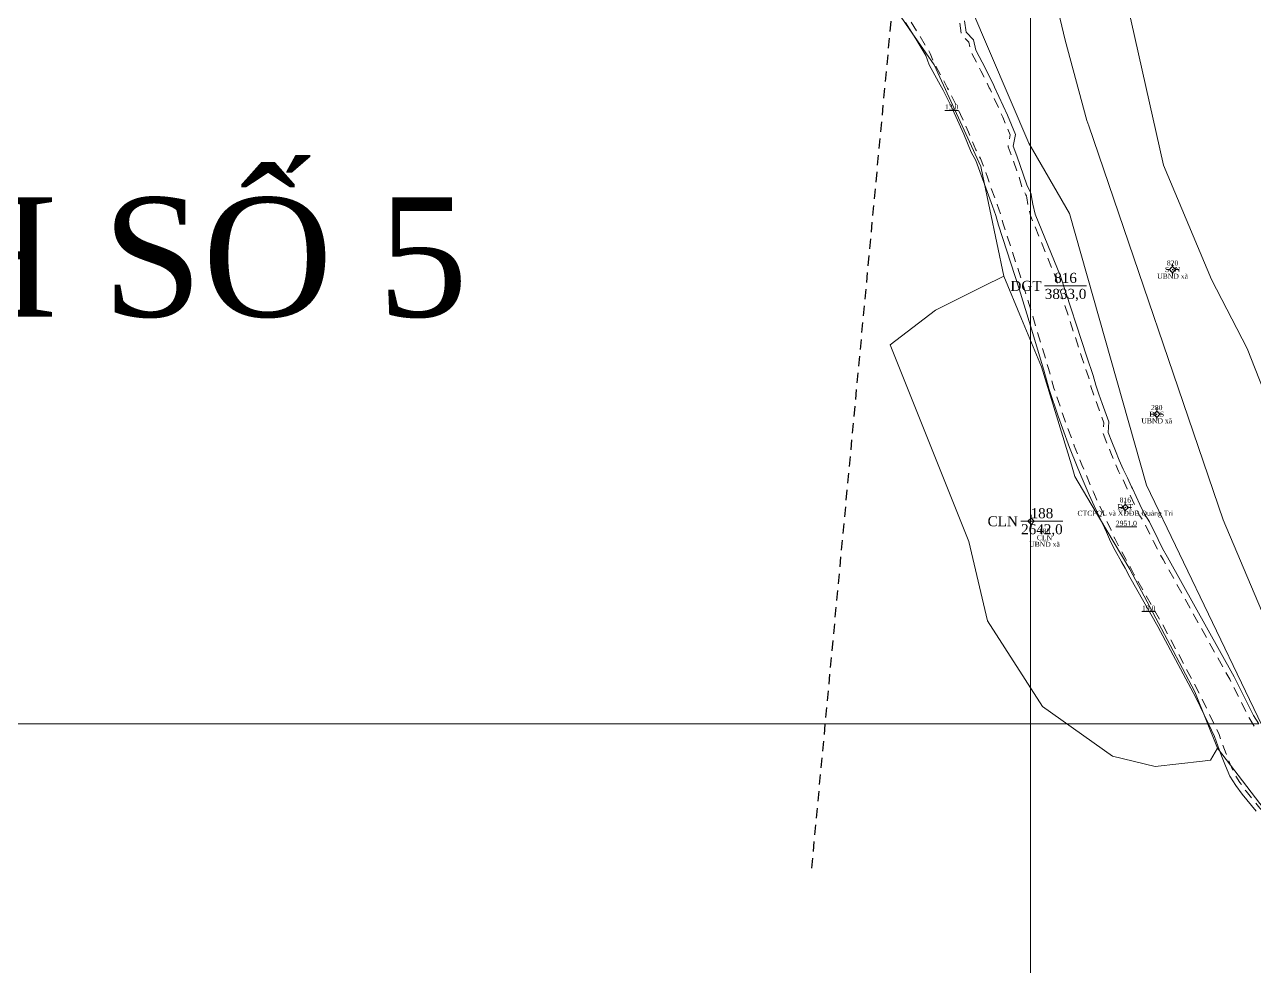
# Model space of a CAD drawing. Header units: metres. Extents: x 542180 to 550635, y 1840441 to 1846931.
# Drawn here: x 546826.8 to 547072.3, y 1842031.3 to 1842219.3 of the extents above; entities that cross this region are included whole.
import ezdxf
from ezdxf.enums import TextEntityAlignment as Align

# ---------------------------------------------------------------- set-up
doc = ezdxf.new("R2010")
doc.units = ezdxf.units.M
doc.header["$MEASUREMENT"] = 0
doc.linetypes.add('DGN Style 2', pattern=[3.355162, 2.013097, -1.342065])
for name, color, linetype, lineweight in [('Level 10', 7, 'Continuous', 0), ('Level 11', 7, 'Continuous', 0), ('Level 13', 7, 'Continuous', 0), ('Level 15', 7, 'Continuous', 0), ('Level 19', 7, 'Continuous', 0), ('Level 2', 7, 'Continuous', 0), ('Level 30', 7, 'Continuous', 0), ('Level 34', 7, 'Continuous', 0), ('Level 4', 7, 'Continuous', 0), ('Level 5', 7, 'Continuous', 0), ('Level 6', 7, 'Continuous', 0), ('Level 62', 7, 'Continuous', 0)]:
    doc.layers.add(name, color=color, linetype=linetype, lineweight=lineweight)
doc.styles.add('Style-Times New Roman', font='times.ttf')

# ---------------------------------------------------------------- blocks, each defined once
blk = doc.blocks.new('CENTRD')
at = {"layer": 'Level 11', "linetype": 'Continuous', "lineweight": 0}
h = blk.add_hatch(color=1, dxfattribs=at)
edge = h.paths.add_edge_path()
edge.add_arc((0, 0), 1.5, 0, 360)
at = {"layer": 'Level 11', "color": 1, "linetype": 'Continuous', "lineweight": 0}
for p, q in [((-6.25, 0), (-12.5, 0)), ((0, 6.25), (-6.25, 0)), ((-6.25, 0), (0, -6.25)), ((0, 12.5), (0, 6.25)), ((6.25, 0), (0, 6.25)), ((0, -6.25), (6.25, 0)), ((12.5, 0), (6.25, 0)), ((0, -6.25), (0, -12.5))]:
    blk.add_line(p, q, dxfattribs=at)
blk = doc.blocks.new('N_THUA_119')
at = {"layer": 'Level 13', "color": 1, "linetype": 'Continuous', "lineweight": 0}
blk.add_line((-2.041552, 0), (6.368448, 0), dxfattribs=at)
at = {"layer": 'Level 13', "color": 5, "linetype": 'Continuous', "lineweight": 0, "style": 'Style-Times New Roman'}
blk.add_text('188', height=2, dxfattribs=at).set_placement((2.163448, 1.6), align=Align.MIDDLE_CENTER)
at = {"layer": 'Level 2', "color": 3, "linetype": 'Continuous', "lineweight": 0, "style": 'Style-Times New Roman'}
blk.add_text('CLN', height=2, dxfattribs=at).set_placement((-2.641552, 0), align=Align.MIDDLE_RIGHT)
at = {"layer": 'Level 4', "color": 1, "linetype": 'Continuous', "lineweight": 0, "style": 'Style-Times New Roman'}
blk.add_text('2642,0', height=2, dxfattribs=at).set_placement((2.163448, -1.6), align=Align.MIDDLE_CENTER)
blk = doc.blocks.new('N_THUA_164')
at = {"layer": 'Level 13', "color": 1, "linetype": 'Continuous', "lineweight": 0}
blk.add_line((-1.803881, 0), (6.606119, 0), dxfattribs=at)
at = {"layer": 'Level 13', "color": 5, "linetype": 'Continuous', "lineweight": 0, "style": 'Style-Times New Roman'}
blk.add_text('816', height=2, dxfattribs=at).set_placement((2.401119, 1.6), align=Align.MIDDLE_CENTER)
at = {"layer": 'Level 2', "color": 3, "linetype": 'Continuous', "lineweight": 0, "style": 'Style-Times New Roman'}
blk.add_text('DGT', height=2, dxfattribs=at).set_placement((-2.403881, 0), align=Align.MIDDLE_RIGHT)
at = {"layer": 'Level 4', "color": 1, "linetype": 'Continuous', "lineweight": 0, "style": 'Style-Times New Roman'}
blk.add_text('3833,0', height=2, dxfattribs=at).set_placement((2.401119, -1.6), align=Align.MIDDLE_CENTER)

msp = doc.modelspace()

# ---------------------------------------------------------------- linework, layer by layer
at = {"layer": 'Level 10', "color": 7, "lineweight": 0, "flags": 128}
for points in [[(547023.89, 1842314.59), (547031.49, 1842293.38), (547039.89, 1842272.03), (547038.83, 1842259.42), (547043.3, 1842239.49), (547045.6, 1842229.22), (547054.12, 1842191.26), (547063.73, 1842168.42), (547070.81, 1842154.68), (547082.27, 1842125.56)], [(547018.59, 1842283.06), (547025.17, 1842255.42), (547027.66, 1842245), (547034.51, 1842216.22), (547038.83, 1842200.15), (547039.1981, 1842199.0704), (547066.01, 1842120.44), (547077.14, 1842094.18), (547088.78, 1842074.36), (547089.6721, 1842072.7246), (547095.49, 1842062.06), (547098.21, 1842059.16), (547101.1669, 1842057.998), (547107.32, 1842055.58), (547120.11, 1842054.95), (547138.25, 1842056.79), (547162.87, 1842054.64), (547193.21, 1842044.14), (547212.02, 1842026.28), (547215.5202, 1842019.9537), (547220.8216, 1842010.3717), (547226.56, 1842000)], [(547007.9, 1842237.89), (547015.68, 1842222.7), (547027.26, 1842195.62), (547035.35, 1842181.6), (547050.75, 1842127.38), (547077.06, 1842072.59), (547086.53, 1842061.73), (547099.4223, 1842052.8408), (547102.15, 1842050.96), (547114.53, 1842048.73), (547128.96, 1842048.09), (547136.3208, 1842047.5741), (547145.51, 1842046.93), (547158.87, 1842043.3), (547168.95, 1842037.43), (547189.35, 1842022.32), (547210.69, 1842000)], [(547000, 1842223.29), (547000, 1842223.28), (547003.3229, 1842218.4772), (547008.33, 1842211.24), (547017.64, 1842190.98), (547018.0499, 1842189.0439), (547022.27, 1842169.11)], [(547022.27, 1842169.11), (547018.05, 1842167.02), (547008.58, 1842162.33), (546999.59, 1842155.41), (547015.28, 1842116.14), (547019.02, 1842100.32), (547029.95, 1842083.17), (547043.94, 1842073.28), (547052.43, 1842071.25), (547061.8803, 1842072.3095), (547063.49, 1842072.49), (547064.92, 1842074.9)], [(547022.27, 1842169.11), (547025.8025, 1842160.5775), (547029.78, 1842150.97), (547035.7381, 1842131.4165), (547036.45, 1842129.08), (547039.6927, 1842123.6014), (547047.4, 1842110.58), (547055.4588, 1842095.441), (547060.41, 1842086.14), (547064.92, 1842074.9)], [(547064.92, 1842074.9), (547080.07, 1842055.03), (547085.5032, 1842051.0143), (547094.52, 1842044.35), (547141.72, 1842033.46), (547154.65, 1842030.9), (547164.03, 1842027.52), (547164.9298, 1842026.9835), (547169.38, 1842024.33), (547183.89, 1842011.5), (547184.1286, 1842011.2602)]]:
    msp.add_lwpolyline(points, dxfattribs=at)
at = {"layer": 'Level 30', "color": 5, "linetype": 'Continuous', "lineweight": 0, "flags": 128}
for points in [[(547002.5934, 1842219.7118), (547004.6665, 1842216.4362), (547006.6625, 1842213.1132), (547007.3776, 1842211.2911), (547009.2354, 1842207.8977), (547010.1302, 1842206.1827), (547011.7038, 1842203.0229), (547012.6762, 1842200.9683), (547014.2569, 1842197.4372), (547015.7429, 1842193.8653), (547016.6807, 1842192.1536), (547018.0249, 1842188.5189), (547018.6605, 1842186.6885), (547018.6605, 1842186.6884), (547019.9811, 1842183.041), (547020.6457, 1842181.1688), (547021.1706, 1842179.2378), (547025.3026, 1842166.583), (547027.5443, 1842159.1843)], [(547014.4271, 1842220.0379), (547014.7392, 1842217.8191), (547016.1687, 1842216.2574), (547016.6488, 1842214.1615), (547018.5712, 1842210.5155), (547020.2478, 1842207.149), (547020.4044, 1842206.8238), (547022.1384, 1842203.0846), (547022.9679, 1842201.198), (547024.551, 1842197.3925), (547024.1206, 1842195.0184), (547024.8423, 1842193.1061), (547026.209, 1842189.2534), (547026.813, 1842187.3006), (547027.5443, 1842185.7552)], [(547027.5443, 1842185.7552), (547027.6958, 1842185.435), (547027.8036, 1842184.9328), (547028.0674, 1842183.4447), (547028.5059, 1842181.4873), (547033.5679, 1842169.1177), (547038.8388, 1842152.9973), (547040.1165, 1842149.2592), (547040.6072, 1842147.3656), (547041.2278, 1842145.5136), (547041.8669, 1842143.6678), (547043.2002, 1842139.9959), (547043.0838, 1842137.8574), (547043.7993, 1842136.0306), (547044.5331, 1842134.211), (547045.285, 1842132.3988), (547046.055, 1842130.5943), (547046.9562, 1842128.8479), (547047.7616, 1842127.0603), (547047.9078, 1842126.7409), (547049.4259, 1842123.5096), (547050.2846, 1842121.7469), (547051.311, 1842120.0688), (547053.0387, 1842116.5503), (547053.9257, 1842114.768), (547054.9062, 1842113.0243), (547068.2173, 1842089.093), (547072.0904, 1842081.4088), (547073.1221, 1842079.729)], [(547027.5443, 1842159.1843), (547030.2197, 1842150.3542), (547031.3085, 1842146.4542), (547033.0968, 1842141.1547), (547033.9635, 1842138.72), (547035.3872, 1842134.8871), (547036.8974, 1842131.0874), (547037.681, 1842129.199), (547039.273, 1842125.4323), (547040.2654, 1842123.235), (547041.8486, 1842119.8651), (547042.7441, 1842118.0268), (547043.5426, 1842116.1393), (547044.5006, 1842114.3313), (547045.7549, 1842112.1021), (547046.4997, 1842110.7994), (547047.4045, 1842109.0153), (547053.0155, 1842099.1717), (547060.5825, 1842085.0128), (547063.1009, 1842079.729)], [(547063.1009, 1842079.729), (547064.2878, 1842077.2388), (547064.9658, 1842075.3335), (547065.6754, 1842073.3782), (547066.495, 1842071.338), (547067.3873, 1842069.3177), (547068.5599, 1842067.4628), (547069.833, 1842065.6751), (547072.6112, 1842062.28)]]:
    msp.add_lwpolyline(points, dxfattribs=at)
at = {"layer": 'Level 34', "color": 2, "linetype": 'DGN Style 2', "lineweight": 30}
msp.add_line((547000, 1842223.29), (546983.85, 1842050.91), dxfattribs=at)
at = {"layer": 'Level 6', "color": 2, "linetype": 'DGN Style 2', "lineweight": 0, "flags": 128}
for points in [[(546962.135043, 1842511.643775), (546959.741658, 1842512.642228), (546957.047781, 1842513.626999), (546954.287416, 1842514.440177), (546951.480611, 1842515.0754), (546948.638911, 1842515.529806), (546945.774031, 1842515.801649), (546942.912474, 1842515.889457), (546942.705805, 1842515.888686), (546942.513841, 1842515.887254), (546942.321971, 1842515.884902), (546942.130475, 1842515.881838), (546941.938351, 1842515.877946), (546941.746483, 1842515.873139), (546941.554715, 1842515.867617), (546941.362956, 1842515.861173), (546941.171198, 1842515.854014), (546940.97943, 1842515.845935), (546940.787764, 1842515.837139), (546940.596097, 1842515.827423), (546940.404531, 1842515.81699), (546940.212965, 1842515.805637), (546940.021767, 1842515.793585), (546939.830057, 1842515.780682), (546939.638577, 1842515.766873), (546939.447583, 1842515.75237), (546939.255959, 1842515.737007), (546939.064782, 1842515.720743), (546938.873892, 1842515.703789), (546938.682815, 1842515.685991), (546938.491866, 1842515.667376), (546938.300627, 1842515.647914), (546938.109856, 1842515.627559), (546937.919377, 1842515.606519), (546937.728708, 1842515.584629), (546937.538141, 1842515.561921), (546937.347939, 1842515.538426), (546937.157576, 1842515.514183), (546936.967054, 1842515.488985), (546936.777158, 1842515.463039), (546936.587104, 1842515.436342), (546936.397114, 1842515.408718), (546936.207326, 1842515.380378), (546936.017721, 1842515.351129), (546935.828296, 1842515.321193), (546935.638917, 1842515.290397), (546935.449581, 1842515.25879), (546935.260406, 1842515.226357), (546935.071333, 1842515.193106), (546934.882722, 1842515.159082), (546934.694003, 1842515.124305), (546934.50534, 1842515.088598), (546934.317088, 1842515.052215), (546934.128832, 1842515.014973), (546933.940733, 1842514.976923), (546933.752631, 1842514.938034), (546933.56509, 1842514.898379), (546933.377506, 1842514.857978), (546933.189914, 1842514.816632), (546933.002882, 1842514.774627), (546932.816009, 1842514.731817), (546932.629029, 1842514.688219), (546932.442253, 1842514.6437), (546932.255995, 1842514.59854), (546932.069528, 1842514.552486), (546931.883367, 1842514.505613), (546931.697558, 1842514.457985), (546931.512056, 1842514.409642), (546931.326407, 1842514.360416), (546931.141246, 1842514.310419), (546930.956356, 1842514.259725), (546930.771423, 1842514.208145), (546930.586697, 1842514.155746), (546930.402423, 1842514.1026), (546930.218281, 1842514.048717), (546930.034201, 1842513.993943), (546929.850642, 1842513.938447), (546929.667215, 1842513.882212), (546929.484093, 1842513.825159), (546929.300932, 1842513.767313), (546929.118321, 1842513.708624), (546928.935992, 1842513.649347), (546928.753551, 1842513.589045), (546928.571815, 1842513.52816), (546928.390225, 1842513.466505), (546928.208602, 1842513.403951), (546928.027525, 1842513.340661), (546927.846654, 1842513.276655), (546927.666004, 1842513.211801), (546927.48566, 1842513.146231), (546927.305708, 1842513.079874), (546927.125962, 1842513.012801), (546926.946437, 1842512.944878), (546926.767217, 1842512.876239), (546926.588303, 1842512.80678), (546926.409696, 1842512.736606), (546926.231487, 1842512.66565), (546926.053622, 1842512.594034), (546925.875843, 1842512.521571), (546925.698235, 1842512.448234), (546925.52139, 1842512.374267), (546925.344851, 1842512.299688), (546925.168169, 1842512.224098), (546924.992244, 1842512.147885), (546924.816528, 1842512.071015), (546924.640773, 1842511.99313), (546924.46587, 1842511.914668), (546924.291172, 1842511.835549), (546924.116662, 1842511.755509), (546923.942562, 1842511.674801), (546923.768989, 1842511.593378), (546923.595516, 1842511.511245), (546923.42244, 1842511.428238), (546923.249889, 1842511.34467), (546923.077323, 1842511.260179), (546922.905485, 1842511.175027), (546922.733954, 1842511.089261), (546922.56262, 1842511.002571), (546922.391806, 1842510.915272), (546922.221292, 1842510.827202), (546922.051294, 1842510.738473), (546921.881494, 1842510.648969), (546921.711997, 1842510.558639), (546921.543237, 1842510.467721), (546921.374767, 1842510.376182), (546921.206398, 1842510.283701), (546921.03854, 1842510.190515), (546920.871395, 1842510.096828), (546920.704469, 1842510.002376), (546920.537522, 1842509.906964), (546920.371402, 1842509.810913), (546920.205905, 1842509.714432), (546920.040385, 1842509.616983), (546919.87569, 1842509.519004), (546919.711105, 1842509.420294), (546919.546914, 1842509.320694), (546919.38325, 1842509.220552), (546919.219997, 1842509.119593), (546919.057347, 1842509.018141), (546918.894984, 1842508.915898), (546918.732941, 1842508.812919), (546918.57143, 1842508.7092), (546918.410582, 1842508.605032), (546918.24987, 1842508.500006), (546918.089568, 1842508.394162), (546917.929962, 1842508.287826), (546917.770889, 1842508.180858), (546917.612101, 1842508.073193), (546917.453519, 1842507.964603), (546917.295753, 1842507.855506), (546917.138522, 1842507.745884), (546916.98145, 1842507.63537), (546916.82499, 1842507.524242), (546916.669191, 1842507.412577), (546916.513677, 1842507.30021), (546916.358547, 1842507.187035), (546916.2041, 1842507.073372), (546916.04999, 1842506.958967), (546915.89635, 1842506.843814), (546915.743292, 1842506.728074), (546915.590657, 1842506.611654), (546915.43889, 1842506.494816), (546915.287264, 1842506.377237), (546915.135995, 1842506.258741), (546914.985529, 1842506.139861), (546914.835411, 1842506.020237), (546914.685806, 1842505.899898), (546914.536873, 1842505.779075), (546914.388451, 1842505.657639), (546914.24054, 1842505.53559), (546914.092983, 1842505.412796), (546913.946095, 1842505.289418), (546913.799587, 1842505.165418), (546913.653669, 1842505.040682), (546913.508315, 1842504.915465), (546913.363311, 1842504.789405), (546913.219333, 1842504.663093), (546913.075614, 1842504.536138), (546912.932229, 1842504.408218), (546912.789504, 1842504.279816), (546912.647537, 1842504.150933), (546912.50607, 1842504.021526), (546912.364981, 1842503.891283), (546912.224507, 1842503.760528), (546912.084544, 1842503.629058), (546911.945476, 1842503.497341), (546911.806638, 1842503.364846), (546911.668415, 1842503.231637), (546911.530704, 1842503.097916), (546911.393611, 1842502.963482), (546911.257262, 1842502.828769), (546911.121292, 1842502.693208), (546910.986069, 1842502.55727), (546910.851223, 1842502.420583), (546910.717093, 1842502.283382), (546910.583611, 1842502.145711), (546910.450505, 1842502.007284), (546910.31824, 1842501.868478), (546910.186492, 1842501.729166), (546910.055101, 1842501.588968), (546909.924449, 1842501.448289), (546909.794532, 1842501.307231), (546909.665106, 1842501.165528), (546909.536428, 1842501.023358), (546909.408247, 1842500.880662), (546909.280664, 1842500.737323), (546909.153593, 1842500.59337), (546909.027354, 1842500.449039), (546908.901511, 1842500.304063), (546908.776366, 1842500.158453), (546908.651965, 1842500.012586), (546908.528066, 1842499.865974), (546908.404892, 1842499.718984), (546908.282224, 1842499.571352), (546908.160278, 1842499.423238), (546908.03892, 1842499.274685), (546907.918066, 1842499.125358), (546907.798062, 1842498.975711), (546907.678644, 1842498.82562), (546907.559866, 1842498.674923), (546907.441703, 1842498.523744), (546907.324098, 1842498.371952), (546907.207365, 1842498.219853), (546907.091243, 1842498.067372), (546906.975482, 1842497.914014), (546906.860565, 1842497.760212), (546906.746485, 1842497.6063), (546906.632797, 1842497.451579), (546906.519827, 1842497.296346), (546906.407562, 1842497.140729), (546906.296012, 1842496.984703), (546906.185075, 1842496.828164), (546906.074854, 1842496.671217), (546905.965159, 1842496.513633), (546905.856143, 1842496.355483), (546905.748051, 1842496.197228), (546905.640488, 1842496.038439), (546905.533558, 1842495.879017), (546905.427326, 1842495.719208), (546905.321767, 1842495.558927), (546905.216844, 1842495.398112), (546905.112759, 1842495.236974), (546905.009365, 1842495.075549), (546904.906489, 1842494.913404), (546904.804525, 1842494.751059), (546904.703054, 1842494.588214), (546904.602254, 1842494.42462), (546904.502334, 1842494.260947), (546904.403082, 1842494.09689), (546904.304521, 1842493.932383), (546904.206459, 1842493.767171), (546904.109235, 1842493.601584), (546904.012891, 1842493.435969), (546903.917094, 1842493.269731), (546903.821915, 1842493.102912), (546903.727602, 1842492.935871), (546903.634018, 1842492.768522), (546903.540924, 1842492.60046), (546903.44876, 1842492.432091), (546903.357384, 1842492.263734), (546903.266499, 1842492.094553), (546903.176484, 1842491.925161), (546903.087083, 1842491.755259), (546902.998449, 1842491.58495), (546902.910748, 1842491.414652), (546902.823551, 1842491.243837), (546902.737011, 1842491.072294), (546902.651242, 1842490.900447), (546902.566396, 1842490.728507), (546902.482164, 1842490.556159), (546902.398646, 1842490.383288), (546902.315947, 1842490.210224), (546902.233965, 1842490.036855), (546902.152643, 1842489.86296), (546902.072194, 1842489.688977), (546901.992258, 1842489.514263), (546901.913288, 1842489.339445), (546901.834986, 1842489.164339), (546901.757404, 1842488.988706), (546901.68068, 1842488.812985), (546901.604573, 1842488.636835), (546901.529244, 1842488.46018), (546901.454711, 1842488.283408), (546901.381051, 1842488.106561), (546901.307871, 1842487.928986), (546901.235651, 1842487.751197), (546901.164045, 1842487.573102), (546901.093359, 1842487.3947), (546901.023378, 1842487.216223), (546900.954035, 1842487.036976), (546900.885634, 1842486.857743), (546900.818036, 1842486.678537), (546900.751033, 1842486.498703), (546900.684763, 1842486.318328), (546900.619397, 1842486.137883), (546900.554863, 1842485.957452), (546900.49096, 1842485.77658), (546900.427791, 1842485.595163), (546900.365523, 1842485.413778), (546900.303944, 1842485.232006), (546900.24321, 1842485.050009), (546900.183192, 1842484.867807), (546900.123913, 1842484.685058), (546900.065556, 1842484.502422), (546900.007889, 1842484.319504), (546899.950965, 1842484.136036), (546899.894934, 1842483.952608), (546899.839642, 1842483.768947), (546899.785145, 1842483.585111), (546899.731365, 1842483.400868), (546899.678373, 1842483.216417), (546899.626159, 1842483.03162), (546899.574833, 1842482.846765), (546899.524241, 1842482.661775), (546899.474401, 1842482.476331), (546899.425379, 1842482.290682), (546899.377257, 1842482.105141), (546899.329833, 1842481.919433), (546899.283149, 1842481.733106), (546899.237361, 1842481.546889), (546899.192229, 1842481.360218), (546899.148031, 1842481.173401), (546899.104608, 1842480.986732), (546899.061989, 1842480.799801), (546899.020029, 1842480.612413), (546898.979002, 1842480.424877), (546898.938746, 1842480.237491), (546898.899242, 1842480.049593), (546898.860568, 1842479.861544), (546898.822713, 1842479.673392), (546898.785716, 1842479.485241), (546898.749405, 1842479.29673), (546898.714005, 1842479.108168), (546898.67936, 1842478.91951), (546898.645503, 1842478.730587), (546898.612464, 1842478.541559), (546898.580235, 1842478.352383), (546898.548825, 1842478.163003), (546898.518276, 1842477.973782), (546898.488408, 1842477.784138), (546898.45946, 1842477.594493), (546898.431222, 1842477.404604), (546898.403911, 1842477.214651), (546898.377352, 1842477.024857), (546898.35157, 1842476.834665), (546898.326611, 1842476.644303), (546898.302475, 1842476.453974), (546898.279152, 1842476.263508), (546898.256648, 1842476.07294), (546898.234963, 1842475.882271), (546898.214124, 1842475.691763), (546898.193973, 1842475.50089), (546898.174719, 1842475.309678), (546898.156332, 1842475.118968), (546898.138636, 1842474.927791), (546898.121842, 1842474.736395), (546898.105907, 1842474.545482), (546898.090668, 1842474.354122), (546898.076349, 1842474.162863), (546898.062745, 1842473.971382), (546898.050064, 1842473.779937), (546898.038096, 1842473.588457), (546898.02705, 1842473.396791), (546898.016721, 1842473.20524), (546898.007312, 1842473.013573), (546897.99863, 1842472.822172), (546897.990744, 1842472.630138), (546897.983789, 1842472.43838), (546897.977551, 1842472.24662), (546897.972232, 1842472.054852), (546897.967636, 1842471.86325), (546897.963847, 1842471.671121), (546897.960984, 1842471.479259), (546897.958836, 1842471.287395), (546897.957609, 1842471.095531), (546897.957277, 1842470.971311), (546889.668089, 1842420.024736), (546889.65356, 1842419.934804), (546889.621744, 1842419.734044), (546889.590565, 1842419.532605), (546889.560164, 1842419.330921), (546889.530575, 1842419.128996), (546889.501806, 1842418.927006), (546889.473888, 1842418.725158), (546889.446646, 1842418.522931), (546889.420294, 1842418.320287), (546889.394825, 1842418.118166), (546889.369926, 1842417.914772), (546889.3231, 1842417.511119), (546889.300769, 1842417.307475), (546889.27927, 1842417.104914), (546889.258533, 1842416.901632), (546889.238745, 1842416.698545), (546889.219693, 1842416.495705), (546889.201433, 1842416.292493), (546889.183969, 1842416.088952), (546889.167444, 1842415.885659), (546889.151652, 1842415.682493), (546889.136657, 1842415.478996), (546889.12248, 1842415.275515), (546889.109116, 1842415.072), (546889.09657, 1842414.868298), (546889.08484, 1842414.664712), (546889.073925, 1842414.460996), (546889.063826, 1842414.257194), (546889.054545, 1842414.053402), (546889.046078, 1842413.849599), (546889.038428, 1842413.645695), (546889.031594, 1842413.4418), (546889.025576, 1842413.237903), (546889.020374, 1842413.034), (546889.015988, 1842412.830001), (546889.012418, 1842412.626102), (546889.009664, 1842412.422099), (546889.007726, 1842412.2181), (546889.006604, 1842412.0141), (546889.006292, 1842411.8061), (546889.016939, 1842410.792199), (546889.033184, 1842410.179402), (546889.04822, 1842409.76765), (546889.099378, 1842408.753941), (546889.140214, 1842408.141297), (546889.18817, 1842407.532222), (546889.224179, 1842407.125819), (546889.243648, 1842406.920725), (546889.284351, 1842406.516736), (546889.306295, 1842406.311824), (546889.351959, 1842405.907662), (546889.40116, 1842405.500632), (546889.508324, 1842404.696645), (546889.537862, 1842404.490709), (546889.598093, 1842404.08822), (546889.661654, 1842403.685122), (546889.728729, 1842403.281649), (546889.834724, 1842402.679995), (546889.948077, 1842402.079522), (546890.027917, 1842401.678479), (546890.11054, 1842401.279914), (546890.154858, 1842401.072533), (546890.521537, 1842399.495834), (546890.623285, 1842399.094533), (546890.727091, 1842398.698845), (546890.887718, 1842398.11042), (546890.999656, 1842397.715973), (546891.172061, 1842397.130852), (546891.291209, 1842396.740664), (546891.3063, 1842396.692326), (546891.3063, 1842396.68915), (546891.476249, 1842396.156083), (546891.60321, 1842395.76847), (546891.73323, 1842395.381876), (546891.866362, 1842394.996153), (546891.9439, 1842394.777351), (546891.9439, 1842394.773135), (546892.141998, 1842394.228003), (546892.2201, 1842394.018314), (546892.2201, 1842394.013063), (546892.502994, 1842393.276092), (546892.578729, 1842393.083547), (546892.729771, 1842392.705788), (546892.884726, 1842392.327146), (546893.124233, 1842391.758458), (546893.7792, 1842390.301556), (546893.7792, 1842390.289903), (546894.050526, 1842389.720276), (546894.318319, 1842389.172185), (546894.502441, 1842388.804764), (546894.874828, 1842388.083231), (546895.10392, 1842387.652143), (546926.582303, 1842346.457425), (546927.448543, 1842345.583019), (546928.79304, 1842343.99388), (546929.870587, 1842342.16915), (546930.915266, 1842340.254317), (546931.407645, 1842339.294623), (546932.09376, 1842337.886298), (546935.237155, 1842337.609382), (546942.741461, 1842322.997572), (546951.744328, 1842309.395629), (546964.191488, 1842289.353392), (546981.470873, 1842264.099807), (546995.038705, 1842244.505408), (547006.349273, 1842229.343581), (547007.507092, 1842228.092174), (547008.171606, 1842227.35725), (547008.972353, 1842226.399244), (547010.103522, 1842224.766642), (547011.7251, 1842222.145128), (547013.470386, 1842219.660183), (547013.792149, 1842217.372683), (547015.252872, 1842215.776872), (547015.703242, 1842213.810761), (547017.681228, 1842210.059339), (547019.349705, 1842206.709149), (547019.500264, 1842206.396494), (547021.226998, 1842202.672962), (547022.048449, 1842200.804667), (547023.514431, 1842197.280699), (547023.087249, 1842194.924349), (547023.903183, 1842192.762358), (547025.259701, 1842188.938361), (547025.878672, 1842186.937158), (547026.640397, 1842185.327463)], [(547118.139907, 1842039.996182), (547117.141738, 1842039.932678), (547116.053922, 1842039.887364), (547113.851612, 1842039.851843), (547111.710628, 1842039.889852), (547109.41517, 1842040.32023), (547107.045694, 1842039.852664), (547105.093345, 1842040.35527), (547102.956827, 1842040.98189), (547100.84239, 1842041.679346), (547098.752308, 1842042.446944), (547096.689082, 1842043.283821), (547094.523122, 1842044.247426), (547092.221311, 1842044.631324), (547090.360122, 1842045.612857), (547088.406981, 1842046.727629), (547086.492155, 1842047.906855), (547084.61754, 1842049.149241), (547082.785503, 1842050.453404), (547081.374533, 1842051.530396), (547081.35091, 1842054.995282), (547079.37481, 1842056.723726), (547077.798153, 1842058.198358), (547076.271423, 1842059.724793), (547074.796396, 1842061.301254), (547073.374651, 1842062.926077), (547070.628127, 1842066.282468), (547069.390442, 1842068.020437), (547068.272134, 1842069.789454), (547067.416603, 1842071.726505), (547066.609636, 1842073.735258), (547065.906879, 1842075.671701), (547065.212663, 1842077.62257), (547061.475301, 1842085.463838), (547053.891023, 1842099.655068), (547048.28534, 1842109.48934), (547047.380247, 1842111.274019), (547046.624731, 1842112.595462), (547045.378307, 1842114.810664), (547044.446611, 1842116.569022), (547043.654733, 1842118.440868), (547042.750693, 1842120.296699), (547041.173676, 1842123.653438), (547040.189369, 1842125.832819), (547038.603383, 1842129.585292), (547037.823916, 1842131.463729), (547036.320676, 1842135.245919), (547034.903299, 1842139.061796), (547034.041663, 1842141.482271), (547032.264515, 1842146.748724), (547031.179918, 1842150.633666), (547026.256532, 1842166.883213), (547022.129, 1842179.52433), (547021.600752, 1842181.467648), (547020.922435, 1842183.378488), (547019.603856, 1842187.020307), (547018.966285, 1842188.856382), (547017.593077, 1842192.569518), (547016.645624, 1842194.298838), (547015.175068, 1842197.833616), (547013.584602, 1842201.386531), (547012.6034, 1842203.45973), (547011.02114, 1842206.636919), (547010.117354, 1842208.369142), (547008.285264, 1842211.715581), (547007.562816, 1842213.556402), (547005.517731, 1842216.961121), (547003.443979, 1842220.237751), (547002.442235, 1842221.896309), (547000.326491, 1842225.287161), (546989.655355, 1842240.828791), (546958.926008, 1842285.710225), (546945.359177, 1842304.961481), (546936.428484, 1842318.572161), (546927.701944, 1842330.59857), (546926.367921, 1842332.122592), (546925.288291, 1842333.539473), (546924.986061, 1842334.585653), (546924.220316, 1842335.461525), (546922.946224, 1842336.846456), (546921.666097, 1842338.147049), (546920.452127, 1842339.581854), (546919.012951, 1842340.788684), (546917.769881, 1842342.073429), (546916.435318, 1842343.363798), (546915.058498, 1842344.608954), (546913.644188, 1842345.804834), (546912.929203, 1842346.379544), (546912.180872, 1842346.960783), (546910.689843, 1842348.059827), (546909.159689, 1842349.110987), (546907.619676, 1842350.095023), (546906.076107, 1842351.134965), (546904.420291, 1842352.043683), (546902.76083, 1842352.883647), (546901.074728, 1842353.667604), (546899.459606, 1842354.355883), (546897.627974, 1842355.065295), (546895.871147, 1842355.677318), (546894.079933, 1842356.235153), (546890.481403, 1842357.101054), (546888.660695, 1842357.473731), (546886.829031, 1842357.785424), (546884.988001, 1842358.035918), (546883.139635, 1842358.224909), (546881.285987, 1842358.352192), (546879.429157, 1842358.417667), (546877.516539, 1842358.421231), (546875.669268, 1842358.160259), (546873.882393, 1842358.04443), (546872.091815, 1842357.890752), (546870.274103, 1842357.850481), (546868.408767, 1842357.746192), (546867.679219, 1842357.688358), (546864.396416, 1842357.376649), (546847.670153, 1842354.209598), (546828.743573, 1842350.637638), (546826.771856, 1842350.131269)], [(547026.640373, 1842185.327514), (547026.742366, 1842185.111948), (547026.822094, 1842184.740525), (547027.086674, 1842183.248023), (547027.548498, 1842181.186508), (547032.628677, 1842168.772486), (547037.890391, 1842152.680179), (547039.157985, 1842148.971645), (547039.64793, 1842147.080962), (547040.281207, 1842145.191132), (547040.924391, 1842143.333535), (547042.190585, 1842139.846445), (547042.073475, 1842137.694911), (547042.87, 1842135.66124), (547043.607538, 1842133.83237), (547044.363269, 1842132.010937), (547045.149582, 1842130.168207), (547046.055371, 1842128.412916), (547046.851089, 1842126.646804), (547047.000597, 1842126.320177), (547048.52381, 1842123.077994), (547049.406555, 1842121.265937), (547050.433774, 1842119.586497), (547052.142252, 1842116.107143), (547053.041684, 1842114.299862), (547054.033417, 1842112.536186), (547067.333488, 1842088.624715), (547071.216313, 1842080.921219), (547072.269984, 1842079.205647)]]:
    msp.add_lwpolyline(points, dxfattribs=at)
at = {"layer": 'Level 62', "color": 7, "linetype": 'Continuous', "lineweight": 0}
for p, q in [((547027.5443, 1842159.1843), (547027.5443, 1842185.7552)), ((547027.5443, 1842079.729), (547027.5443, 1842159.1843)), ((546496.4794, 1842079.729), (547027.5443, 1842079.729)), ((547027.5443, 1842079.729), (547063.1009, 1842079.729)), ((547063.1009, 1842079.729), (547073.1221, 1842079.729))]:
    msp.add_line(p, q, dxfattribs=at)
at = {"layer": 'Level 62', "color": 7, "linetype": 'Continuous', "lineweight": 0, "flags": 128}
for points in [[(547027.5443, 1842185.7552), (547027.5443, 1842276.5675), (547267.2922, 1842276.5675)], [(547027.5443, 1842079.729), (547027.5443, 1841699.0675), (547857.5443, 1841699.0675), (547857.5443, 1841853.8346)]]:
    msp.add_lwpolyline(points, dxfattribs=at)

# ---------------------------------------------------------------- block references
at = {"layer": 'Level 11', "color": 1, "linetype": 'Continuous', "lineweight": 0, "xscale": 0.1, "yscale": 0.1, "zscale": 0.1}
for p in [(547055.94, 1842170.39), (547052.77, 1842141.53), (547046.49, 1842122.92), (547027.69, 1842120.18)]:
    msp.add_blockref('CENTRD', p, dxfattribs=at)
at = {"layer": 'Level 2', "color": 3, "linetype": 'Continuous', "lineweight": 0}
for name, p in [('N_THUA_164', (547032.175829, 1842167.155281)), ('N_THUA_119', (547027.69, 1842120.18))]:
    msp.add_blockref(name, p, dxfattribs=at)

# ---------------------------------------------------------------- texts
at = {"layer": 'Level 15', "color": 1, "linetype": 'Continuous', "lineweight": 0, "char_height": 1, "attachment_point": 5, "line_spacing_factor": 0.790495, "style": 'Style-Times New Roman'}
for s, insert in [('820\\PSON\\PUBND xã', (547055.939422, 1842170.39)), ('280\\PDCS\\PUBND xã', (547052.7748, 1842141.53)), ('816\\PDGT\\PCTCPQL và XDĐB Quảng Tri', (547046.493848, 1842122.92)), ('188\\PCLN\\PUBND xã', (547030.363427, 1842116.882299))]:
    msp.add_mtext(s, dxfattribs=dict(at, insert=insert))
at = {"layer": 'Level 19', "color": 250, "linetype": 'Continuous', "lineweight": 0, "style": 'Style-Times New Roman'}
msp.add_text('MÃNH SỐ 5', height=23.82322, dxfattribs=at).set_placement((546819.299807, 1842161.000734), align=Align.CENTER)
at = {"layer": 'Level 5', "color": 5, "linetype": 'Continuous', "lineweight": 0, "style": 'Style-Times New Roman'}
for s, p in [('%%u13,0%%U', (547011.836802, 1842202.856187)), ('%%u2951,0%%U', (547046.71257, 1842119.763597)), ('%%u19,0%%U', (547051.162586, 1842102.848721))]:
    msp.add_text(s, height=1, dxfattribs=at).set_placement(p, align=Align.MIDDLE_CENTER)

doc.saveas('drawing.dxf')
